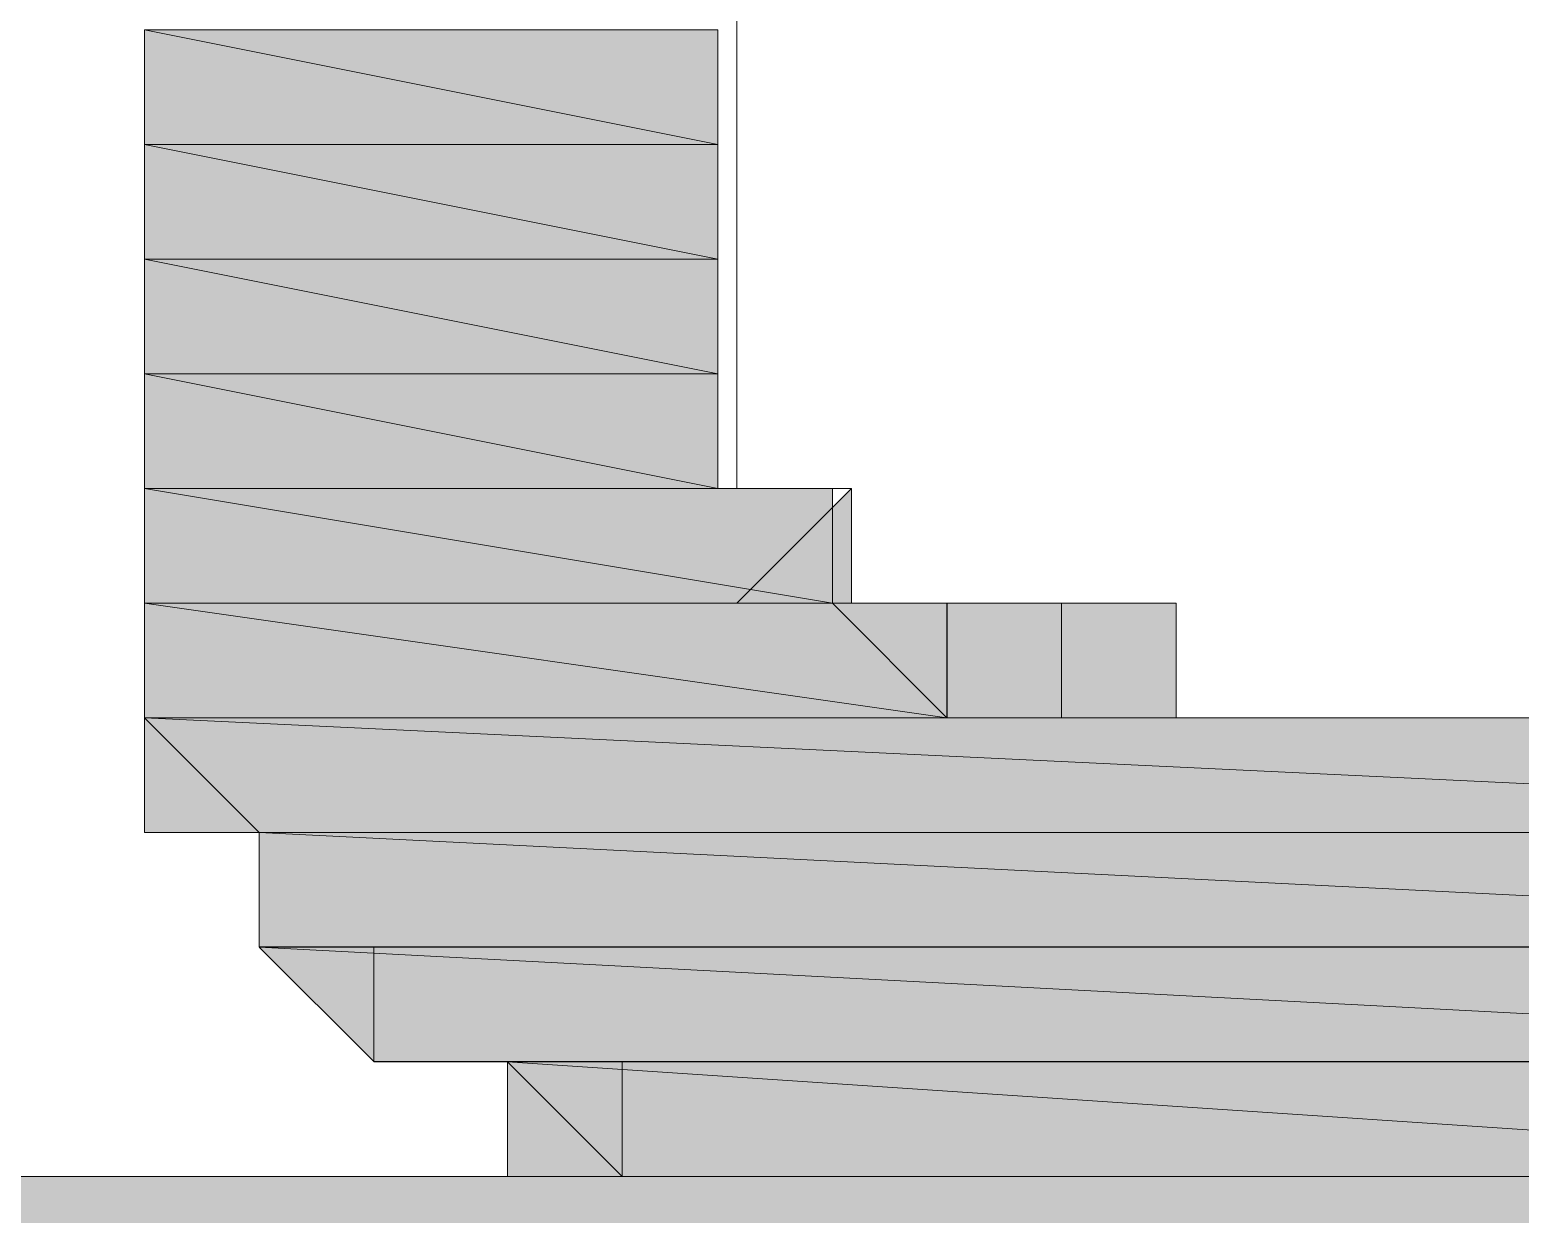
# Model space of a CAD drawing. Header units: millimetres. Extents: x 41 to 1635, y 11 to 1528.
# Drawn here: x 1480.17 to 1485.62, y 1179.25 to 1183.58 of the extents above; entities that cross this region are included whole.
import ezdxf

# ---------------------------------------------------------------- set-up
doc = ezdxf.new("R2010")
doc.units = ezdxf.units.MM
doc.header["$LTSCALE"] = 8
for name, color, linetype in [('1', 7, 'CONTINUOUS'), ('PDF2_Geometry', 7, 'CONTINUOUS'), ('PDF2_Solid Fills', 7, 'CONTINUOUS')]:
    doc.layers.add(name, color=color, linetype=linetype)

# ---------------------------------------------------------------- blocks, each defined once
blk = doc.blocks.new('Sinee')
at = {"layer": 'PDF2_Geometry', "lineweight": 5}
for points in [[(237.8287, -344.3521), (237.8287, -343.9329)], [(237.8287, -344.3521), (237.8287, -343.9329)], [(235.6621, -344.3521), (237.7588, -344.3521)], [(235.6621, -344.3521), (237.7588, -344.3521)], [(235.6621, -344.3521), (237.7588, -344.3521)], [(235.6621, -344.3521), (237.7588, -344.3521)], [(235.6621, -344.3521), (237.7588, -344.3521)], [(235.6621, -344.3521), (237.7588, -344.3521)], [(235.6621, -344.3521), (237.7588, -344.3521)], [(235.6621, -344.3521), (237.7588, -344.3521)], [(235.6621, -344.3521), (237.7588, -344.3521)], [(235.6621, -344.3521), (237.7588, -344.3521)], [(235.6621, -344.3521), (237.7588, -344.3521)], [(235.6621, -344.3521), (237.7588, -344.3521)], [(235.6621, -344.3521), (237.7588, -344.3521)], [(235.6621, -344.3521), (237.7588, -344.3521)], [(235.6621, -344.3521), (235.6621, -344.7714), (237.7588, -344.7714)], [(235.6621, -344.3521), (237.7588, -344.3521), (237.7588, -344.7714)], [(235.6621, -344.3521), (235.6621, -344.7714)], [(235.6621, -344.3521), (235.6621, -344.7714)], [(235.6621, -344.3521), (235.6621, -344.3521)], [(235.6621, -344.3521), (235.6621, -344.3521)], [(237.8287, -344.3521), (237.8287, -344.3521)], [(237.8287, -344.3521), (237.8287, -344.3521)], [(237.8287, -344.7714), (237.8287, -344.3521)], [(237.8287, -344.7714), (237.8287, -344.3521)], [(235.6621, -344.7714), (237.7588, -344.7714)], [(235.6621, -344.7714), (237.7588, -344.7714)], [(235.6621, -344.7714), (237.7588, -344.7714)], [(235.6621, -344.7714), (237.7588, -344.7714)], [(235.6621, -344.7714), (237.7588, -344.7714)], [(235.6621, -344.7714), (237.7588, -344.7714)], [(235.6621, -344.7714), (237.7588, -344.7714)], [(235.6621, -344.7714), (237.7588, -344.7714)], [(235.6621, -344.7714), (237.7588, -344.7714)], [(235.6621, -344.7714), (237.7588, -344.7714)], [(235.6621, -344.7714), (237.7588, -344.7714)], [(235.6621, -344.7714), (237.7588, -344.7714)], [(235.6621, -344.7714), (237.7588, -344.7714)], [(235.6621, -344.7714), (237.7588, -344.7714)], [(235.6621, -344.7714), (235.6621, -345.1907), (237.7588, -345.1907)], [(235.6621, -344.7714), (237.7588, -344.7714), (237.7588, -345.1907)], [(235.6621, -344.7714), (235.6621, -345.1907)], [(235.6621, -344.7714), (235.6621, -345.1907)], [(235.6621, -344.7714), (235.6621, -344.7714)], [(235.6621, -344.7714), (235.6621, -344.7714)], [(235.6621, -344.7714), (235.6621, -344.7714)], [(235.6621, -344.7714), (235.6621, -344.7714)], [(237.8287, -344.7714), (237.8287, -344.7714)], [(237.8287, -344.7714), (237.8287, -344.7714)], [(237.8287, -345.1908), (237.8287, -344.7715)], [(237.8287, -345.1908), (237.8287, -344.7715)], [(235.6621, -345.1908), (237.7588, -345.1908)], [(235.6621, -345.1908), (237.7588, -345.1908)], [(235.6621, -345.1908), (237.7588, -345.1908)], [(235.6621, -345.1908), (237.7588, -345.1908)], [(235.6621, -345.1908), (237.7588, -345.1908)], [(235.6621, -345.1908), (237.7588, -345.1908)], [(235.6621, -345.1908), (237.7588, -345.1908)], [(235.6621, -345.1908), (237.7588, -345.1908)], [(235.6621, -345.1908), (237.7588, -345.1908)], [(235.6621, -345.1908), (237.7588, -345.1908)], [(235.6621, -345.1908), (237.7588, -345.1908)], [(235.6621, -345.1908), (237.7588, -345.1908)], [(235.6621, -345.1908), (237.7588, -345.1908)], [(235.6621, -345.1908), (237.7588, -345.1908)], [(235.6621, -345.1908), (235.6621, -345.6101), (237.7588, -345.6101)], [(235.6621, -345.1908), (237.7588, -345.1908), (237.7588, -345.6101)], [(235.6621, -345.1908), (235.6621, -345.6101)], [(235.6621, -345.1908), (235.6621, -345.6101)], [(235.6621, -345.1908), (235.6621, -345.1908)], [(235.6621, -345.1908), (235.6621, -345.1908)], [(237.8287, -345.1908), (237.8287, -345.1908)], [(237.8287, -345.1908), (237.8287, -345.1908)], [(237.8287, -345.1908), (237.8287, -345.1908)], [(237.8287, -345.1908), (237.8287, -345.1908)], [(237.8287, -345.6102), (237.8287, -345.191)], [(237.8287, -345.6102), (237.8287, -345.191)], [(235.6621, -345.6102), (237.7588, -345.6102)], [(235.6621, -345.6102), (237.7588, -345.6102)], [(235.6621, -345.6102), (237.7588, -345.6102)], [(235.6621, -345.6102), (237.7588, -345.6102)], [(235.6621, -345.6102), (237.7588, -345.6102)], [(235.6621, -345.6102), (237.7588, -345.6102)], [(235.6621, -345.6102), (237.7588, -345.6102)], [(235.6621, -345.6102), (237.7588, -345.6102)], [(235.6621, -345.6102), (237.7588, -345.6102)], [(235.6621, -345.6102), (237.7588, -345.6102)], [(235.6621, -345.6102), (237.7588, -345.6102)], [(235.6621, -345.6102), (237.7588, -345.6102)], [(235.6621, -345.6102), (237.7588, -345.6102)], [(235.6621, -345.6102), (237.7588, -345.6102)], [(235.6621, -345.6102), (237.7588, -345.6102)], [(235.6621, -345.6102), (237.7588, -345.6102)], [(235.6621, -345.6102), (235.6621, -346.0295), (237.7588, -346.0295)], [(235.6621, -345.6102), (237.7588, -345.6102), (237.7588, -346.0295)], [(235.6621, -345.6102), (235.6621, -346.0295)], [(235.6621, -345.6102), (235.6621, -346.0295)], [(235.6621, -345.6102), (235.6621, -345.6102)], [(235.6621, -345.6102), (235.6621, -345.6102)], [(237.8287, -345.6102), (237.8287, -345.6102)], [(237.8287, -345.6102), (237.8287, -345.6102)], [(237.8287, -345.6102), (237.8287, -345.6102)], [(237.8287, -345.6102), (237.8287, -345.6102)], [(237.8287, -346.0295), (237.8287, -345.6102)], [(237.8287, -346.0295), (237.8287, -345.6102)], [(235.6621, -346.0295), (237.7588, -346.0295)], [(235.6621, -346.0295), (237.7588, -346.0295)], [(235.6621, -346.0295), (237.7588, -346.0295)], [(235.6621, -346.0295), (237.7588, -346.0295)], [(235.6621, -346.0295), (237.7588, -346.0295)], [(235.6621, -346.0295), (237.7588, -346.0295)], [(235.6621, -346.0295), (237.7588, -346.0295)], [(235.6621, -346.0295), (237.7588, -346.0295)], [(235.6621, -346.0295), (237.7588, -346.0295)], [(235.6621, -346.0295), (237.7588, -346.0295)], [(235.6621, -346.0295), (237.7588, -346.0295)], [(235.6621, -346.0295), (237.7588, -346.0295)], [(235.6621, -346.0295), (238.1782, -346.0295)], [(235.6621, -346.0295), (238.1782, -346.0295)], [(235.6621, -346.0295), (235.6621, -346.4488), (238.1782, -346.4488)], [(235.6621, -346.0295), (238.1782, -346.0295), (238.1782, -346.4488)], [(235.6621, -346.0295), (235.6621, -346.4488)], [(235.6621, -346.0295), (235.6621, -346.4488)], [(235.6621, -346.0295), (235.6621, -346.0295)], [(235.6621, -346.0295), (235.6621, -346.0295)], [(237.8287, -346.0295), (238.2479, -346.0295), (237.8287, -346.0295)], [(238.248, -346.0295), (237.8287, -346.0295)], [(238.248, -346.4489), (238.248, -346.0296), (237.8287, -346.4489)], [(235.6621, -346.4489), (238.1782, -346.4489)], [(235.6621, -346.4489), (238.1782, -346.4489)], [(235.6621, -346.4489), (238.1782, -346.4489)], [(235.6621, -346.4489), (238.1782, -346.4489)], [(235.6621, -346.4489), (238.1782, -346.4489)], [(235.6621, -346.4489), (238.1782, -346.4489)], [(235.6621, -346.4489), (238.1782, -346.4489)], [(235.6621, -346.4489), (238.1782, -346.4489)], [(235.6621, -346.4489), (238.1782, -346.4489)], [(235.6621, -346.4489), (238.1782, -346.4489)], [(235.6621, -346.4489), (238.1782, -346.4489)], [(235.6621, -346.4489), (238.1782, -346.4489)], [(235.6621, -346.4489), (238.1782, -346.4489)], [(235.6621, -346.4489), (238.1782, -346.4489)], [(235.6621, -346.4489), (238.5975, -346.4489)], [(235.6621, -346.4489), (238.5975, -346.4489)], [(235.6621, -346.4489), (238.5975, -346.4489)], [(235.6621, -346.4489), (238.5975, -346.4489)], [(235.6621, -346.4489), (235.6621, -346.8682), (238.5975, -346.8682)], [(235.6621, -346.4489), (238.5975, -346.4489), (238.5975, -346.8682)], [(235.6621, -346.4489), (235.6621, -346.8682)], [(235.6621, -346.4489), (235.6621, -346.8682)], [(235.6621, -346.4489), (235.6621, -346.4489)], [(235.6621, -346.4489), (235.6621, -346.4489)], [(235.6621, -346.4489), (235.6621, -346.4489)], [(235.6621, -346.4489), (235.6621, -346.4489)], [(238.248, -346.4489), (237.8287, -346.4489)], [(238.5975, -346.4489), (238.1782, -346.4489)], [(238.5975, -346.4489), (238.1782, -346.4489)], [(238.5975, -346.8682), (238.5975, -346.449), (238.1782, -346.449)], [(238.248, -346.4489), (238.248, -346.4489)], [(238.248, -346.4489), (238.248, -346.4489)], [(238.248, -346.4489), (238.6673, -346.4489), (238.248, -346.4489)], [(238.5975, -346.4489), (238.5975, -346.8682), (238.5975, -346.4489)], [(238.5975, -346.8682), (238.5975, -346.449), (238.5975, -346.8682)], [(238.5976, -346.8682), (239.0168, -346.8682), (239.0168, -346.449), (238.5976, -346.449)], [(239.0168, -346.4489), (239.0168, -346.8682), (239.0168, -346.4489)], [(239.0168, -346.8682), (239.0168, -346.449), (239.0168, -346.8682)], [(239.0169, -346.8682), (239.4362, -346.8682), (239.4362, -346.449), (239.0169, -346.449)], [(239.4362, -346.4489), (239.4362, -346.8682), (239.4362, -346.4489)], [(239.4362, -346.8682), (239.4362, -346.449), (239.4362, -346.8682)], [(239.4362, -346.8682), (239.4362, -346.449)], [(235.6621, -346.8682), (239.0168, -346.8682)], [(235.6621, -346.8682), (239.0168, -346.8682)], [(235.6621, -346.8682), (239.0168, -346.8682)], [(235.6621, -346.8682), (239.0168, -346.8682)], [(235.6621, -346.8682), (239.0168, -346.8682)], [(235.6621, -346.8682), (239.0168, -346.8682)], [(235.6621, -346.8682), (239.0168, -346.8682)], [(235.6621, -346.8682), (239.0168, -346.8682)], [(235.6621, -346.8682), (239.4362, -346.8682)], [(235.6621, -346.8682), (239.4362, -346.8682)], [(235.6621, -346.8682), (239.4362, -346.8682)], [(235.6621, -346.8682), (239.4362, -346.8682)], [(235.6621, -346.8682), (239.4362, -346.8682)], [(235.6621, -346.8682), (239.4362, -346.8682)], [(235.6621, -346.8682), (239.4362, -346.8682)], [(235.6621, -346.8682), (239.4362, -346.8682)], [(235.6621, -346.8682), (239.8555, -346.8682)], [(235.6621, -346.8682), (239.8555, -346.8682)], [(235.6621, -346.8682), (239.8555, -346.8682)], [(235.6621, -346.8682), (239.8555, -346.8682)], [(235.6621, -346.8682), (244.887, -346.8682)], [(235.6621, -346.8682), (244.887, -346.8682)], [(235.6621, -346.8682), (244.887, -346.8682)], [(235.6621, -346.8682), (244.887, -346.8682)], [(235.6621, -346.8682), (244.4677, -346.8682)], [(235.6621, -346.8682), (244.887, -346.8682), (244.4677, -346.8682)], [(235.6621, -346.8682), (244.4677, -346.8682)], [(235.6621, -346.8682), (244.4677, -346.8682)], [(235.6621, -346.8682), (235.6621, -347.2875), (244.4677, -347.2875)], [(235.6621, -346.8682), (244.4677, -346.8682), (244.4677, -347.2875)], [(235.6621, -346.8682), (236.0813, -347.2875)], [(235.6621, -346.8682), (235.6621, -347.2875), (236.0813, -347.2875)], [(235.6621, -346.8682), (235.6621, -346.8682)], [(235.6621, -346.8682), (235.6621, -346.8682)], [(239.4362, -346.8682), (239.4362, -346.8682)], [(239.8556, -346.8682), (239.4363, -346.8682)], [(239.8556, -346.8682), (239.4363, -346.8682)], [(239.8556, -346.8682), (240.2748, -346.8682)], [(239.8556, -346.8682), (239.8556, -346.8682)], [(239.8556, -346.8682), (239.8556, -346.8682)], [(240.2749, -346.8682), (239.8556, -346.8682)], [(240.2749, -346.8682), (239.8556, -346.8682)], [(240.2749, -346.8682), (240.2749, -346.8682)], [(240.2749, -346.8682), (240.2749, -346.8682)], [(240.2749, -346.8682), (240.2749, -346.8682)], [(240.6943, -346.8682), (240.275, -346.8682), (244.8878, -346.8682)], [(240.6943, -346.8682), (240.275, -346.8682), (244.8878, -346.8682)], [(240.6943, -346.8682), (240.275, -346.8682)], [(240.6943, -346.8682), (240.275, -346.8682)], [(235.6621, -347.2875), (244.4677, -347.2875)], [(235.6621, -347.2875), (244.4677, -347.2875)], [(235.6621, -347.2875), (236.0813, -347.2875)], [(236.0814, -347.2875), (235.6622, -347.2875), (236.0814, -347.2875)], [(236.0814, -347.2875), (244.4684, -347.2875)], [(236.0814, -347.2875), (244.4684, -347.2875)], [(236.0814, -347.2875), (236.0814, -347.7068), (244.4684, -347.7068)], [(236.0814, -347.2875), (244.4684, -347.2875), (244.4684, -347.7068)], [(236.0814, -347.2875), (236.0814, -347.7068)], [(236.0814, -347.2875), (236.0814, -347.7068)], [(236.0814, -347.7069), (244.4684, -347.7069)], [(236.0814, -347.7069), (244.4684, -347.7069)], [(236.0814, -347.7069), (244.4684, -347.7069)], [(236.0814, -347.7069), (244.4684, -347.7069)], [(236.0814, -347.7069), (244.4684, -347.7069)], [(236.0814, -347.7069), (244.4684, -347.7069)], [(236.0814, -347.7069), (244.0483, -347.7069)], [(236.0814, -347.7069), (244.4684, -347.7069), (244.0483, -347.7069)], [(236.0814, -347.7069), (244.0483, -347.7069)], [(236.0814, -347.7069), (244.0483, -347.7069)], [(236.0814, -347.7069), (236.5007, -348.1262), (244.0483, -348.1262)], [(236.0814, -347.7069), (244.0483, -347.7069), (244.0483, -348.1262)], [(236.0814, -347.7069), (236.5007, -347.7069)], [(236.0814, -347.7069), (236.5007, -348.1262), (236.5007, -347.7069)], [(236.0814, -347.7069), (236.0814, -347.7069)], [(236.0814, -347.7069), (236.0814, -347.7069)], [(236.0814, -347.7069), (236.0814, -347.7069)], [(236.0814, -347.7069), (236.0814, -347.7069)], [(236.5008, -347.7069), (236.5008, -348.1262)], [(236.5008, -348.1263), (244.049, -348.1263)], [(236.5008, -348.1263), (244.049, -348.1263)], [(236.5008, -348.1263), (244.049, -348.1263)], [(236.5008, -348.1263), (244.049, -348.1263)], [(236.5008, -348.1263), (243.629, -348.1263)], [(236.5008, -348.1263), (244.049, -348.1263), (243.629, -348.1263)], [(236.5008, -348.1263), (243.629, -348.1263)], [(236.5008, -348.1263), (243.629, -348.1263)], [(236.5008, -348.1263), (236.9201, -348.1263)], [(236.5008, -348.1263), (236.9201, -348.1263)], [(236.5008, -348.1263), (236.5008, -348.1263)], [(236.9899, -348.1263), (243.6995, -348.1263)], [(236.9899, -348.1263), (243.6995, -348.1263)], [(236.9899, -348.1263), (243.6995, -348.1263)], [(236.9899, -348.1263), (243.6995, -348.1263)], [(236.9899, -348.1263), (243.6995, -348.1263)], [(236.9899, -348.1263), (243.6995, -348.1263)], [(236.9899, -348.1263), (243.6995, -348.1263)], [(236.9899, -348.1263), (243.6995, -348.1263)], [(236.9899, -348.1263), (237.4092, -348.5456), (243.2801, -348.5456)], [(236.9899, -348.1263), (243.6995, -348.1263), (243.2801, -348.5456)], [(237.4092, -348.1263), (236.9899, -348.1263), (236.9899, -348.5456), (237.4092, -348.5456)], [(236.9899, -348.1263), (236.9899, -348.1263)], [(236.9899, -348.1263), (236.9899, -348.5456)], [(236.9899, -348.1263), (236.9899, -348.1263)], [(236.9899, -348.1263), (236.9899, -348.1263)], [(237.4095, -348.1263), (237.4095, -348.5456)], [(187.0179, -348.5456), (265.0164, -348.5456), (264.5971, -349.3843)], [(226.0172, -348.5456), (243.2104, -348.5456)], [(237.4095, -348.5456), (243.2803, -348.5456)], [(237.4095, -348.5456), (243.2803, -348.5456)], [(237.4095, -348.5456), (243.2803, -348.5456)], [(237.4095, -348.5456), (243.2803, -348.5456)], [(237.4095, -348.5456), (242.8609, -348.5456)], [(237.4095, -348.5456), (243.2803, -348.5456), (242.8609, -348.5456)], [(237.4095, -348.5456), (242.8609, -348.5456)], [(237.4095, -348.5456), (242.8609, -348.5456)], [(237.4095, -348.5456), (237.8287, -348.5456)], [(237.4095, -348.5456), (237.8287, -348.5456)], [(237.4095, -348.5456), (237.4095, -348.5456)], [(237.4095, -348.5456), (237.4095, -348.5456)], [(237.4095, -348.5456), (237.4095, -348.5456)], [(237.8287, -348.5456), (242.8608, -348.5456)], [(237.8287, -348.5456), (242.8608, -348.5456)], [(237.8287, -348.5456), (242.8608, -348.5456)], [(237.8287, -348.5456), (242.8608, -348.5456)], [(237.8287, -348.5456), (242.8608, -348.5456)], [(237.8287, -348.5456), (242.8608, -348.5456)], [(237.8287, -348.5456), (242.4415, -348.5456)], [(237.8287, -348.5456), (242.8608, -348.5456), (242.4415, -348.5456)], [(237.8287, -348.5456), (238.2479, -348.5456)], [(237.8287, -348.5456), (238.2479, -348.5456)], [(237.8287, -348.5456), (237.8287, -348.5456)], [(237.8287, -348.5456), (237.8287, -348.5456)], [(238.248, -348.5456), (242.4415, -348.5456)], [(238.248, -348.5456), (242.4415, -348.5456)], [(238.248, -348.5456), (242.4415, -348.5456)], [(238.248, -348.5456), (242.4415, -348.5456)], [(238.248, -348.5456), (242.0221, -348.5456)], [(238.248, -348.5456), (242.4415, -348.5456), (242.0221, -348.5456)], [(238.248, -348.5456), (242.0221, -348.5456)], [(238.248, -348.5456), (242.0221, -348.5456)], [(238.248, -348.5456), (238.6673, -348.5456)], [(238.248, -348.5456), (238.6673, -348.5456)], [(238.248, -348.5456), (238.248, -348.5456)], [(238.248, -348.5456), (238.248, -348.5456)], [(238.5975, -348.5456), (241.9522, -348.5456)], [(238.5975, -348.5456), (241.9522, -348.5456)], [(238.5975, -348.5456), (241.5329, -348.5456)], [(238.5975, -348.5456), (241.9522, -348.5456), (241.5329, -348.5456)], [(238.5975, -348.5456), (241.5329, -348.5456)], [(238.5975, -348.5456), (241.5329, -348.5456)], [(238.5975, -348.5456), (239.0167, -348.5456)], [(238.5975, -348.5456), (239.0167, -348.5456)], [(238.5975, -348.5456), (238.5975, -348.5456)], [(238.5975, -348.5456), (238.5975, -348.5456)], [(238.5975, -348.5456), (238.5975, -348.5456)], [(238.5975, -348.5456), (238.5975, -348.5456)], [(239.0168, -348.5456), (241.5329, -348.5456)], [(239.0168, -348.5456), (241.5329, -348.5456)], [(239.0168, -348.5456), (241.1136, -348.5456)], [(239.0168, -348.5456), (241.5329, -348.5456), (241.1136, -348.5456)], [(239.0168, -348.5456), (239.4361, -348.5456)], [(239.0168, -348.5456), (239.4361, -348.5456)], [(239.0168, -348.5456), (239.0168, -348.5456)], [(239.0168, -348.5456), (239.0168, -348.5456)], [(239.4362, -348.5456), (241.1136, -348.5456)], [(239.4362, -348.5456), (241.1136, -348.5456)], [(239.4362, -348.5456), (239.8555, -348.5456)], [(239.4362, -348.5456), (239.8555, -348.5456)], [(239.4362, -348.5456), (239.8555, -348.5456)], [(239.8556, -348.5456), (240.6943, -348.5456)], [(239.8556, -348.5456), (240.6943, -348.5456)], [(239.8556, -348.5456), (240.2748, -348.5456)], [(239.8556, -348.5456), (240.2748, -348.5456)], [(239.8556, -348.5456), (240.2748, -348.5456)], [(239.8556, -348.5456), (239.8556, -348.5456)], [(239.8556, -348.5456), (239.8556, -348.5456)], [(240.2749, -348.5456), (240.2749, -348.5456)], [(240.2749, -348.5456), (240.6942, -348.5456)], [(240.2749, -348.5456), (240.6942, -348.5456)], [(240.2749, -348.5456), (240.6942, -348.5456)], [(240.2749, -348.5456), (240.2749, -348.5456)], [(240.2749, -348.5456), (240.2749, -348.5456)]]:
    blk.add_lwpolyline(points, close=True, dxfattribs=at)
for points in [[(237.8287, -344.3521), (237.8287, -343.9329), (237.8287, -344.3521)], [(235.6621, -344.3521), (237.7588, -344.3521), (235.6621, -344.3521)], [(235.6621, -344.3521), (237.7588, -344.3521), (235.6621, -344.3521)], [(235.6621, -344.3521), (237.7588, -344.3521), (235.6621, -344.3521)], [(235.6621, -344.3521), (237.7588, -344.3521), (235.6621, -344.3521)], [(235.6621, -344.3521), (237.7588, -344.3521), (235.6621, -344.3521)], [(235.6621, -344.3521), (237.7588, -344.3521), (235.6621, -344.3521)], [(235.6621, -344.3521), (237.7588, -344.3521), (235.6621, -344.3521)], [(235.6621, -344.3521), (237.7588, -344.3521), (235.6621, -344.3521)], [(235.6621, -344.3521), (237.7588, -344.3521), (235.6621, -344.3521)], [(235.6621, -344.3521), (237.7588, -344.3521), (235.6621, -344.3521)], [(235.6621, -344.3521), (237.7588, -344.3521), (235.6621, -344.3521)], [(235.6621, -344.3521), (237.7588, -344.3521), (235.6621, -344.3521)], [(235.6621, -344.3521), (237.7588, -344.3521), (235.6621, -344.3521)], [(235.6621, -344.3521), (237.7588, -344.3521), (235.6621, -344.3521)], [(235.6621, -344.3521), (235.6621, -344.7714), (235.6621, -344.3521)], [(235.6621, -344.3521), (235.6621, -344.3521)], [(237.8287, -344.3521), (237.8287, -344.3521)], [(237.8287, -344.7714), (237.8287, -344.3521), (237.8287, -344.7714)], [(235.6621, -344.7714), (237.7588, -344.7714), (235.6621, -344.7714)], [(235.6621, -344.7714), (237.7588, -344.7714), (235.6621, -344.7714)], [(235.6621, -344.7714), (237.7588, -344.7714), (235.6621, -344.7714)], [(235.6621, -344.7714), (237.7588, -344.7714), (235.6621, -344.7714)], [(235.6621, -344.7714), (237.7588, -344.7714), (235.6621, -344.7714)], [(235.6621, -344.7714), (237.7588, -344.7714), (235.6621, -344.7714)], [(235.6621, -344.7714), (237.7588, -344.7714), (235.6621, -344.7714)], [(235.6621, -344.7714), (237.7588, -344.7714), (235.6621, -344.7714)], [(235.6621, -344.7714), (237.7588, -344.7714), (235.6621, -344.7714)], [(235.6621, -344.7714), (237.7588, -344.7714), (235.6621, -344.7714)], [(235.6621, -344.7714), (237.7588, -344.7714), (235.6621, -344.7714)], [(235.6621, -344.7714), (237.7588, -344.7714), (235.6621, -344.7714)], [(235.6621, -344.7714), (237.7588, -344.7714), (235.6621, -344.7714)], [(235.6621, -344.7714), (237.7588, -344.7714), (235.6621, -344.7714)], [(235.6621, -344.7714), (235.6621, -345.1907), (235.6621, -344.7714)], [(235.6621, -344.7714), (235.6621, -344.7714)], [(235.6621, -344.7714), (235.6621, -344.7714)], [(237.8287, -344.7714), (237.8287, -344.7714)], [(237.8287, -345.1908), (237.8287, -344.7715), (237.8287, -345.1908)], [(235.6621, -345.1908), (237.7588, -345.1908), (235.6621, -345.1908)], [(235.6621, -345.1908), (237.7588, -345.1908), (235.6621, -345.1908)], [(235.6621, -345.1908), (237.7588, -345.1908), (235.6621, -345.1908)], [(235.6621, -345.1908), (237.7588, -345.1908), (235.6621, -345.1908)], [(235.6621, -345.1908), (237.7588, -345.1908), (235.6621, -345.1908)], [(235.6621, -345.1908), (237.7588, -345.1908), (235.6621, -345.1908)], [(235.6621, -345.1908), (237.7588, -345.1908), (235.6621, -345.1908)], [(235.6621, -345.1908), (237.7588, -345.1908), (235.6621, -345.1908)], [(235.6621, -345.1908), (237.7588, -345.1908), (235.6621, -345.1908)], [(235.6621, -345.1908), (237.7588, -345.1908), (235.6621, -345.1908)], [(235.6621, -345.1908), (237.7588, -345.1908), (235.6621, -345.1908)], [(235.6621, -345.1908), (237.7588, -345.1908), (235.6621, -345.1908)], [(235.6621, -345.1908), (237.7588, -345.1908), (235.6621, -345.1908)], [(235.6621, -345.1908), (237.7588, -345.1908), (235.6621, -345.1908)], [(235.6621, -345.1908), (235.6621, -345.6101), (235.6621, -345.1908)], [(235.6621, -345.1908), (235.6621, -345.1908)], [(237.8287, -345.1908), (237.8287, -345.1908)], [(237.8287, -345.1908), (237.8287, -345.1908)], [(237.8287, -345.6102), (237.8287, -345.191), (237.8287, -345.6102)], [(235.6621, -345.6102), (237.7588, -345.6102), (235.6621, -345.6102)], [(235.6621, -345.6102), (237.7588, -345.6102), (235.6621, -345.6102)], [(235.6621, -345.6102), (237.7588, -345.6102), (235.6621, -345.6102)], [(235.6621, -345.6102), (237.7588, -345.6102), (235.6621, -345.6102)], [(235.6621, -345.6102), (237.7588, -345.6102), (235.6621, -345.6102)], [(235.6621, -345.6102), (237.7588, -345.6102), (235.6621, -345.6102)], [(235.6621, -345.6102), (237.7588, -345.6102), (235.6621, -345.6102)], [(235.6621, -345.6102), (237.7588, -345.6102), (235.6621, -345.6102)], [(235.6621, -345.6102), (237.7588, -345.6102), (235.6621, -345.6102)], [(235.6621, -345.6102), (237.7588, -345.6102), (235.6621, -345.6102)], [(235.6621, -345.6102), (237.7588, -345.6102), (235.6621, -345.6102)], [(235.6621, -345.6102), (237.7588, -345.6102), (235.6621, -345.6102)], [(235.6621, -345.6102), (237.7588, -345.6102), (235.6621, -345.6102)], [(235.6621, -345.6102), (237.7588, -345.6102), (235.6621, -345.6102)], [(235.6621, -345.6102), (237.7588, -345.6102), (235.6621, -345.6102)], [(235.6621, -345.6102), (237.7588, -345.6102), (235.6621, -345.6102)], [(235.6621, -345.6102), (235.6621, -346.0295), (235.6621, -345.6102)], [(235.6621, -345.6102), (235.6621, -345.6102)], [(237.8287, -345.6102), (237.8287, -345.6102)], [(237.8287, -345.6102), (237.8287, -345.6102)], [(237.8287, -346.0295), (237.8287, -345.6102), (237.8287, -346.0295)], [(235.6621, -346.0295), (237.7588, -346.0295), (235.6621, -346.0295)], [(235.6621, -346.0295), (237.7588, -346.0295), (235.6621, -346.0295)], [(235.6621, -346.0295), (237.7588, -346.0295), (235.6621, -346.0295)], [(235.6621, -346.0295), (237.7588, -346.0295), (235.6621, -346.0295)], [(235.6621, -346.0295), (237.7588, -346.0295), (235.6621, -346.0295)], [(235.6621, -346.0295), (237.7588, -346.0295), (235.6621, -346.0295)], [(235.6621, -346.0295), (237.7588, -346.0295), (235.6621, -346.0295)], [(235.6621, -346.0295), (237.7588, -346.0295), (235.6621, -346.0295)], [(235.6621, -346.0295), (237.7588, -346.0295), (235.6621, -346.0295)], [(235.6621, -346.0295), (237.7588, -346.0295), (235.6621, -346.0295)], [(235.6621, -346.0295), (237.7588, -346.0295), (235.6621, -346.0295)], [(235.6621, -346.0295), (237.7588, -346.0295), (235.6621, -346.0295)], [(235.6621, -346.0295), (238.1782, -346.0295), (235.6621, -346.0295)], [(235.6621, -346.0295), (238.1782, -346.0295), (235.6621, -346.0295)], [(235.6621, -346.0295), (235.6621, -346.4488), (235.6621, -346.0295)], [(235.6621, -346.0295), (235.6621, -346.0295)], [(237.8287, -346.0295), (238.2479, -346.0295), (237.8287, -346.0295)], [(235.6621, -346.4489), (238.1782, -346.4489), (235.6621, -346.4489)], [(235.6621, -346.4489), (238.1782, -346.4489), (235.6621, -346.4489)], [(235.6621, -346.4489), (238.1782, -346.4489), (235.6621, -346.4489)], [(235.6621, -346.4489), (238.1782, -346.4489), (235.6621, -346.4489)], [(235.6621, -346.4489), (238.1782, -346.4489), (235.6621, -346.4489)], [(235.6621, -346.4489), (238.1782, -346.4489), (235.6621, -346.4489)], [(235.6621, -346.4489), (238.1782, -346.4489), (235.6621, -346.4489)], [(235.6621, -346.4489), (238.1782, -346.4489), (235.6621, -346.4489)], [(235.6621, -346.4489), (238.1782, -346.4489), (235.6621, -346.4489)], [(235.6621, -346.4489), (238.1782, -346.4489), (235.6621, -346.4489)], [(235.6621, -346.4489), (238.1782, -346.4489), (235.6621, -346.4489)], [(235.6621, -346.4489), (238.1782, -346.4489), (235.6621, -346.4489)], [(235.6621, -346.4489), (238.1782, -346.4489), (235.6621, -346.4489)], [(235.6621, -346.4489), (238.1782, -346.4489), (235.6621, -346.4489)], [(235.6621, -346.4489), (238.5975, -346.4489), (235.6621, -346.4489)], [(235.6621, -346.4489), (238.5975, -346.4489), (235.6621, -346.4489)], [(235.6621, -346.4489), (238.5975, -346.4489), (235.6621, -346.4489)], [(235.6621, -346.4489), (238.5975, -346.4489), (235.6621, -346.4489)], [(235.6621, -346.4489), (235.6621, -346.8682), (235.6621, -346.4489)], [(235.6621, -346.4489), (235.6621, -346.4489)], [(235.6621, -346.4489), (235.6621, -346.4489)], [(238.248, -346.4489), (238.248, -346.4489)], [(238.248, -346.4489), (238.6673, -346.4489), (238.248, -346.4489)], [(238.5975, -346.8682), (238.5975, -346.449), (238.5975, -346.8682)], [(239.0168, -346.8682), (239.0168, -346.449), (239.0168, -346.8682)], [(239.4362, -346.8682), (239.4362, -346.449), (239.4362, -346.8682)], [(239.4362, -346.8682), (239.4362, -346.449), (239.4362, -346.8682)], [(235.6621, -346.8682), (239.0168, -346.8682), (235.6621, -346.8682)], [(235.6621, -346.8682), (239.0168, -346.8682), (235.6621, -346.8682)], [(235.6621, -346.8682), (239.0168, -346.8682), (235.6621, -346.8682)], [(235.6621, -346.8682), (239.0168, -346.8682), (235.6621, -346.8682)], [(235.6621, -346.8682), (239.0168, -346.8682), (235.6621, -346.8682)], [(235.6621, -346.8682), (239.0168, -346.8682), (235.6621, -346.8682)], [(235.6621, -346.8682), (239.0168, -346.8682), (235.6621, -346.8682)], [(235.6621, -346.8682), (239.0168, -346.8682), (235.6621, -346.8682)], [(235.6621, -346.8682), (239.4362, -346.8682), (235.6621, -346.8682)], [(235.6621, -346.8682), (239.4362, -346.8682), (235.6621, -346.8682)], [(235.6621, -346.8682), (239.4362, -346.8682), (235.6621, -346.8682)], [(235.6621, -346.8682), (239.4362, -346.8682), (235.6621, -346.8682)], [(235.6621, -346.8682), (239.4362, -346.8682), (235.6621, -346.8682)], [(235.6621, -346.8682), (239.4362, -346.8682), (235.6621, -346.8682)], [(235.6621, -346.8682), (239.4362, -346.8682), (235.6621, -346.8682)], [(235.6621, -346.8682), (239.4362, -346.8682), (235.6621, -346.8682)], [(235.6621, -346.8682), (239.8555, -346.8682), (235.6621, -346.8682)], [(235.6621, -346.8682), (239.8555, -346.8682), (235.6621, -346.8682)], [(235.6621, -346.8682), (239.8555, -346.8682), (235.6621, -346.8682)], [(235.6621, -346.8682), (239.8555, -346.8682), (235.6621, -346.8682)], [(235.6621, -346.8682), (244.887, -346.8682), (235.6621, -346.8682)], [(235.6621, -346.8682), (244.887, -346.8682), (235.6621, -346.8682)], [(235.6621, -346.8682), (244.887, -346.8682), (235.6621, -346.8682)], [(235.6621, -346.8682), (244.887, -346.8682), (235.6621, -346.8682)], [(235.6621, -346.8682), (244.4677, -346.8682), (235.6621, -346.8682)], [(235.6621, -346.8682), (244.887, -346.8682), (235.6621, -346.8682)], [(235.6621, -346.8682), (244.4677, -346.8682), (235.6621, -346.8682)], [(235.6621, -346.8682), (244.4677, -346.8682), (235.6621, -346.8682)], [(235.6621, -346.8682), (235.6621, -346.8682)], [(239.8556, -346.8682), (239.4363, -346.8682), (239.8556, -346.8682)], [(239.8556, -346.8682), (240.2748, -346.8682), (239.8556, -346.8682)], [(239.8556, -346.8682), (239.8556, -346.8682)], [(240.2749, -346.8682), (239.8556, -346.8682), (240.2749, -346.8682)], [(240.2749, -346.8682), (240.2749, -346.8682)], [(240.2749, -346.8682), (240.2749, -346.8682)], [(240.6943, -346.8682), (240.275, -346.8682), (240.6943, -346.8682)], [(235.6621, -347.2875), (244.4677, -347.2875), (235.6621, -347.2875)], [(235.6621, -347.2875), (244.4677, -347.2875), (235.6621, -347.2875)], [(236.0814, -347.2875), (235.6622, -347.2875), (236.0814, -347.2875)], [(236.0814, -347.2875), (244.4684, -347.2875), (236.0814, -347.2875)], [(236.0814, -347.2875), (244.4684, -347.2875), (236.0814, -347.2875)], [(236.0814, -347.2875), (236.0814, -347.7068), (236.0814, -347.2875)], [(236.0814, -347.7069), (244.4684, -347.7069), (236.0814, -347.7069)], [(236.0814, -347.7069), (244.4684, -347.7069), (236.0814, -347.7069)], [(236.0814, -347.7069), (244.4684, -347.7069), (236.0814, -347.7069)], [(236.0814, -347.7069), (244.4684, -347.7069), (236.0814, -347.7069)], [(236.0814, -347.7069), (244.4684, -347.7069), (236.0814, -347.7069)], [(236.0814, -347.7069), (244.4684, -347.7069), (236.0814, -347.7069)], [(236.0814, -347.7069), (244.0483, -347.7069), (236.0814, -347.7069)], [(236.0814, -347.7069), (244.4684, -347.7069), (236.0814, -347.7069)], [(236.0814, -347.7069), (244.0483, -347.7069), (236.0814, -347.7069)], [(236.0814, -347.7069), (244.0483, -347.7069), (236.0814, -347.7069)], [(236.0814, -347.7069), (236.0814, -347.7069)], [(236.0814, -347.7069), (236.0814, -347.7069)], [(236.5008, -347.7069), (236.5008, -348.1262), (236.5008, -347.7069)], [(236.5008, -348.1263), (244.049, -348.1263), (236.5008, -348.1263)], [(236.5008, -348.1263), (244.049, -348.1263), (236.5008, -348.1263)], [(236.5008, -348.1263), (244.049, -348.1263), (236.5008, -348.1263)], [(236.5008, -348.1263), (244.049, -348.1263), (236.5008, -348.1263)], [(236.5008, -348.1263), (243.629, -348.1263), (236.5008, -348.1263)], [(236.5008, -348.1263), (244.049, -348.1263), (236.5008, -348.1263)], [(236.5008, -348.1263), (243.629, -348.1263), (236.5008, -348.1263)], [(236.5008, -348.1263), (243.629, -348.1263), (236.5008, -348.1263)], [(236.5008, -348.1263), (236.9201, -348.1263), (236.5008, -348.1263)], [(236.9899, -348.1263), (243.6995, -348.1263), (236.9899, -348.1263)], [(236.9899, -348.1263), (243.6995, -348.1263), (236.9899, -348.1263)], [(236.9899, -348.1263), (243.6995, -348.1263), (236.9899, -348.1263)], [(236.9899, -348.1263), (243.6995, -348.1263), (236.9899, -348.1263)], [(236.9899, -348.1263), (243.6995, -348.1263), (236.9899, -348.1263)], [(236.9899, -348.1263), (243.6995, -348.1263), (236.9899, -348.1263)], [(236.9899, -348.1263), (243.6995, -348.1263), (236.9899, -348.1263)], [(236.9899, -348.1263), (243.6995, -348.1263), (236.9899, -348.1263)], [(236.9899, -348.1263), (236.9899, -348.5456), (236.9899, -348.1263)], [(236.9899, -348.1263), (236.9899, -348.1263)], [(237.4095, -348.1263), (237.4095, -348.5456), (237.4095, -348.1263)], [(226.0172, -348.5456), (243.2104, -348.5456), (226.0172, -348.5456)], [(237.4095, -348.5456), (243.2803, -348.5456), (237.4095, -348.5456)], [(237.4095, -348.5456), (243.2803, -348.5456), (237.4095, -348.5456)], [(237.4095, -348.5456), (243.2803, -348.5456), (237.4095, -348.5456)], [(237.4095, -348.5456), (243.2803, -348.5456), (237.4095, -348.5456)], [(237.4095, -348.5456), (242.8609, -348.5456), (237.4095, -348.5456)], [(237.4095, -348.5456), (243.2803, -348.5456), (237.4095, -348.5456)], [(237.4095, -348.5456), (242.8609, -348.5456), (237.4095, -348.5456)], [(237.4095, -348.5456), (242.8609, -348.5456), (237.4095, -348.5456)], [(237.4095, -348.5456), (237.8287, -348.5456), (237.4095, -348.5456)], [(237.4095, -348.5456), (237.4095, -348.5456)], [(237.8287, -348.5456), (242.8608, -348.5456), (237.8287, -348.5456)], [(237.8287, -348.5456), (242.8608, -348.5456), (237.8287, -348.5456)], [(237.8287, -348.5456), (242.8608, -348.5456), (237.8287, -348.5456)], [(237.8287, -348.5456), (242.8608, -348.5456), (237.8287, -348.5456)], [(237.8287, -348.5456), (242.8608, -348.5456), (237.8287, -348.5456)], [(237.8287, -348.5456), (242.8608, -348.5456), (237.8287, -348.5456)], [(237.8287, -348.5456), (242.4415, -348.5456), (237.8287, -348.5456)], [(237.8287, -348.5456), (242.8608, -348.5456), (237.8287, -348.5456)], [(237.8287, -348.5456), (238.2479, -348.5456), (237.8287, -348.5456)], [(237.8287, -348.5456), (237.8287, -348.5456)], [(238.248, -348.5456), (242.4415, -348.5456), (238.248, -348.5456)], [(238.248, -348.5456), (242.4415, -348.5456), (238.248, -348.5456)], [(238.248, -348.5456), (242.4415, -348.5456), (238.248, -348.5456)], [(238.248, -348.5456), (242.4415, -348.5456), (238.248, -348.5456)], [(238.248, -348.5456), (242.0221, -348.5456), (238.248, -348.5456)], [(238.248, -348.5456), (242.4415, -348.5456), (238.248, -348.5456)], [(238.248, -348.5456), (242.0221, -348.5456), (238.248, -348.5456)], [(238.248, -348.5456), (242.0221, -348.5456), (238.248, -348.5456)], [(238.248, -348.5456), (238.6673, -348.5456), (238.248, -348.5456)], [(238.248, -348.5456), (238.248, -348.5456)], [(238.5975, -348.5456), (241.9522, -348.5456), (238.5975, -348.5456)], [(238.5975, -348.5456), (241.9522, -348.5456), (238.5975, -348.5456)], [(238.5975, -348.5456), (241.5329, -348.5456), (238.5975, -348.5456)], [(238.5975, -348.5456), (241.9522, -348.5456), (238.5975, -348.5456)], [(238.5975, -348.5456), (241.5329, -348.5456), (238.5975, -348.5456)], [(238.5975, -348.5456), (241.5329, -348.5456), (238.5975, -348.5456)], [(238.5975, -348.5456), (239.0167, -348.5456), (238.5975, -348.5456)], [(238.5975, -348.5456), (238.5975, -348.5456)], [(238.5975, -348.5456), (238.5975, -348.5456)], [(239.0168, -348.5456), (241.5329, -348.5456), (239.0168, -348.5456)], [(239.0168, -348.5456), (241.5329, -348.5456), (239.0168, -348.5456)], [(239.0168, -348.5456), (241.1136, -348.5456), (239.0168, -348.5456)], [(239.0168, -348.5456), (241.5329, -348.5456), (239.0168, -348.5456)], [(239.0168, -348.5456), (239.4361, -348.5456), (239.0168, -348.5456)], [(239.0168, -348.5456), (239.0168, -348.5456)], [(239.4362, -348.5456), (241.1136, -348.5456), (239.4362, -348.5456)], [(239.4362, -348.5456), (241.1136, -348.5456), (239.4362, -348.5456)], [(239.4362, -348.5456), (239.8555, -348.5456), (239.4362, -348.5456)], [(239.4362, -348.5456), (239.8555, -348.5456), (239.4362, -348.5456)], [(239.8556, -348.5456), (240.6943, -348.5456), (239.8556, -348.5456)], [(239.8556, -348.5456), (240.6943, -348.5456), (239.8556, -348.5456)], [(239.8556, -348.5456), (240.2748, -348.5456), (239.8556, -348.5456)], [(239.8556, -348.5456), (240.2748, -348.5456), (239.8556, -348.5456)], [(239.8556, -348.5456), (239.8556, -348.5456)], [(240.2749, -348.5456), (240.2749, -348.5456)], [(240.2749, -348.5456), (240.6942, -348.5456), (240.2749, -348.5456)], [(240.2749, -348.5456), (240.6942, -348.5456), (240.2749, -348.5456)], [(240.2749, -348.5456), (240.2749, -348.5456)]]:
    blk.add_lwpolyline(points, dxfattribs=at)
at = {"layer": 'PDF2_Solid Fills', "lineweight": 5, "transparency": 33554559}
for points in [[(235.6621, -344.3521), (235.6621, -344.7714), (237.7588, -344.7714)], [(235.6621, -344.3521), (237.7588, -344.3521), (237.7588, -344.7714)], [(235.6621, -344.7714), (235.6621, -345.1907), (237.7588, -345.1907)], [(235.6621, -344.7714), (237.7588, -344.7714), (237.7588, -345.1907)], [(235.6621, -345.1908), (235.6621, -345.6101), (237.7588, -345.6101)], [(235.6621, -345.1908), (237.7588, -345.1908), (237.7588, -345.6101)], [(235.6621, -345.6102), (235.6621, -346.0295), (237.7588, -346.0295)], [(235.6621, -345.6102), (237.7588, -345.6102), (237.7588, -346.0295)], [(235.6621, -346.0295), (235.6621, -346.4488), (238.1782, -346.4488)], [(235.6621, -346.0295), (238.1782, -346.0295), (238.1782, -346.4488)], [(238.248, -346.4489), (237.8287, -346.4489), (238.248, -346.0296)], [(235.6621, -346.4489), (235.6621, -346.8682), (238.5975, -346.8682)], [(235.6621, -346.4489), (238.5975, -346.4489), (238.5975, -346.8682)], [(238.5975, -346.8682), (238.5975, -346.449), (238.1782, -346.449)], [(239.0168, -346.4489), (238.5976, -346.8682), (238.5976, -346.4489)], [(239.0168, -346.8682), (239.0168, -346.449), (238.5976, -346.8682)], [(239.4362, -346.4489), (239.0169, -346.8682), (239.0169, -346.4489)], [(239.4362, -346.8682), (239.4362, -346.449), (239.0169, -346.8682)], [(235.6621, -346.8682), (235.6621, -347.2875), (244.4677, -347.2875)], [(235.6621, -346.8682), (244.4677, -346.8682), (244.4677, -347.2875)], [(235.6621, -346.8682), (236.0813, -347.2875), (235.6621, -347.2875)], [(236.0814, -347.2875), (236.0814, -347.7068), (244.4684, -347.7068)], [(236.0814, -347.2875), (244.4684, -347.2875), (244.4684, -347.7068)], [(236.0814, -347.7069), (236.5007, -348.1262), (244.0483, -348.1262)], [(236.0814, -347.7069), (244.0483, -347.7069), (244.0483, -348.1262)], [(236.0814, -347.7069), (236.5007, -347.7069), (236.5007, -348.1262)], [(236.9899, -348.1263), (237.4092, -348.5456), (243.2801, -348.5456)], [(236.9899, -348.1263), (243.6995, -348.1263), (243.2801, -348.5456)], [(236.9899, -348.1263), (236.9899, -348.5456), (237.4092, -348.1263)], [(236.9899, -348.5456), (237.4092, -348.1263), (237.4092, -348.5456)], [(187.0179, -348.5456), (187.0179, -349.3843), (264.5971, -349.3843)], [(187.0179, -348.5456), (265.0164, -348.5456), (264.5971, -349.3843)]]:
    blk.add_solid(points, dxfattribs=at)

msp = doc.modelspace()

# ---------------------------------------------------------------- block references
at = {"layer": '1'}
msp.add_blockref('Sinee', (1244.9239, 1527.9332), dxfattribs=at)

doc.saveas('drawing.dxf')
